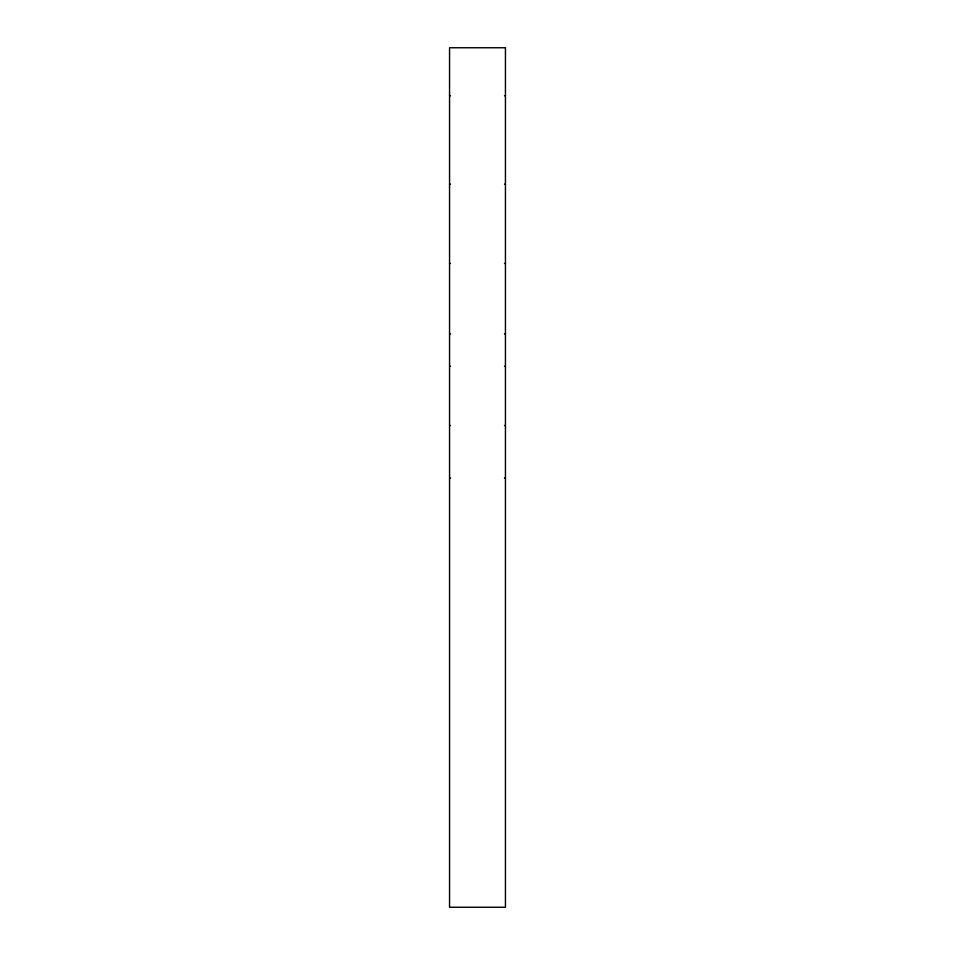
<?xml version="1.0" encoding="UTF-8"?>
<svg xmlns="http://www.w3.org/2000/svg" width="955" height="955" viewBox="0 0 955 955"><rect width="100%" height="100%" fill="white"/><g stroke="black" fill="none" stroke-linecap="round" stroke-linejoin="round"><path stroke-width="1.43" d="M449.554 95.81L450.509 95.81M504.491 95.81L505.446 95.81M449.554 184.112L450.509 184.112M504.491 184.112L505.446 184.112M449.554 263.461L450.509 263.461M504.491 263.461L505.446 263.461M449.554 333.88L450.509 333.88M504.491 333.88L505.446 333.88M449.554 366.29L450.509 366.29M504.491 366.29L505.446 366.29M449.554 425.524L450.509 425.524M504.491 425.524L505.446 425.524M449.554 478.061L450.509 478.061M504.491 478.061L505.446 478.061M505.446 47.75L449.554 47.75L449.554 907.25L505.446 907.25L505.446 47.75"/></g></svg>
